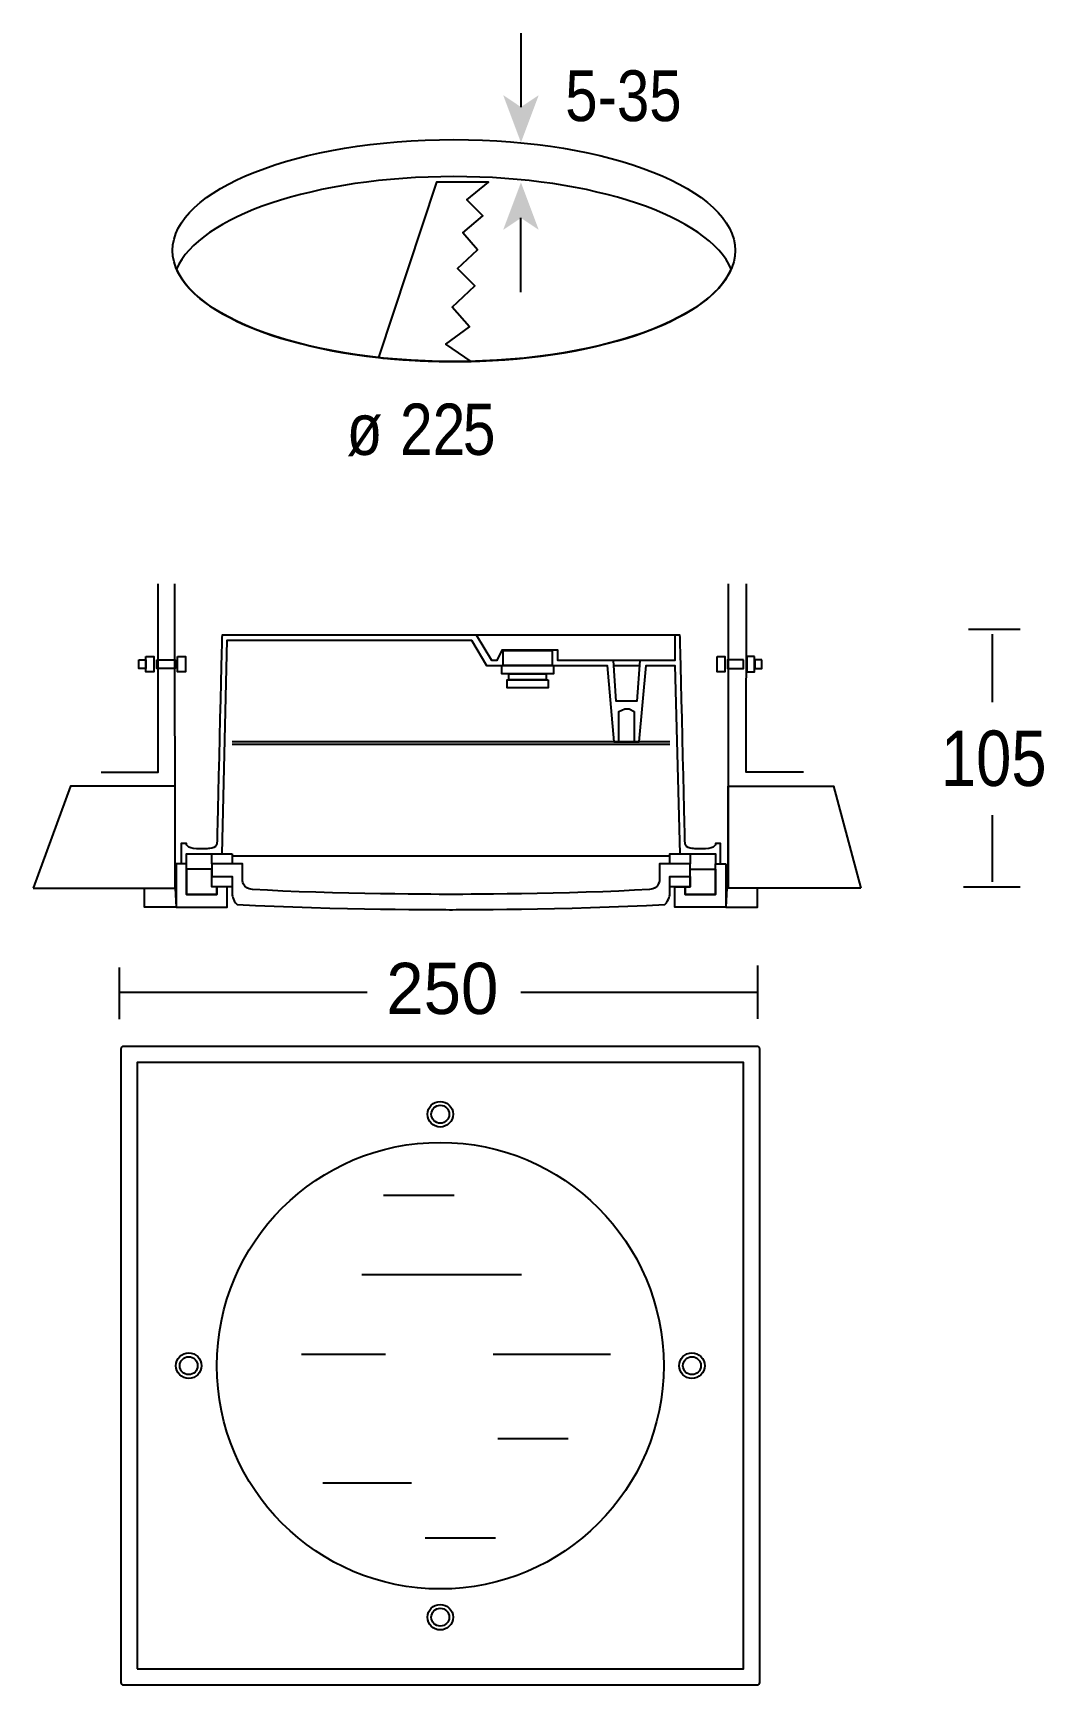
# Model space of a CAD drawing. Extents: x 27 to 165, y 35 to 261.
import ezdxf

# ---------------------------------------------------------------- set-up
doc = ezdxf.new("R2010")
doc.units = 0
doc.layers.add('LIVELLO_1', color=160, linetype='Continuous')
doc.styles.add('STD', font='txt')

# ---------------------------------------------------------------- blocks, each defined once
blk = doc.blocks.new('AI9-BLK1')
at = {"layer": 'LIVELLO_1'}
h = blk.add_hatch(color=7, dxfattribs=at)
h.dxf.hatch_style = 2
h.paths.add_polyline_path([(-2.13, 102.54), (0.29, 104.16), (-2.13, 97.7), (-4.55, 104.16)])
h = blk.add_hatch(color=7, dxfattribs=at)
h.dxf.hatch_style = 2
h.paths.add_polyline_path([(-2.13, 87.42), (-4.55, 85.8), (-2.13, 92.26), (0.29, 85.8)])
at = {"layer": 'LIVELLO_1', "color": 7}
for p, q in [((-2.13, 112.63), (-2.13, 102.54)), ((-2.13, 77.33), (-2.13, 87.42)), ((-49.24, -3.91), (-49.27, 37.57)), ((26.11, 37.57), (26.11, -3.91)), ((19.53, 30.57), (-9.58, 30.57)), ((58.83, 31.4), (65.85, 31.4)), ((62.05, 30.7), (62.05, 21.45)), ((15.37, 27.11), (9.13, 27.11)), ((10.52, 26.41), (13.98, 26.41)), ((18.14, 16.02), (-41.47, 16.02)), ((18.14, 15.67), (-41.47, 15.67)), ((62.05, 6.05), (62.05, -3.05)), ((18.14, 0.43), (-41.47, 0.43)), ((58.13, -3.75), (65.85, -3.75)), ((-56.81, -21.77), (-56.81, -14.75)), ((30.14, -21.72), (30.14, -14.45)), ((-56.76, -18.08), (-23.08, -18.08)), ((-2.15, -18.08), (30.14, -18.08)), ((30.05, -25.49), (-56.28, -25.49)), ((30.4, -112.17), (30.4, -25.84)), ((-20.84, -45.78), (-11.25, -45.78)), ((-23.79, -56.56), (-2.07, -56.56)), ((-32.04, -67.42), (-20.59, -67.42)), ((-5.9, -67.42), (10.07, -67.42)), ((-5.26, -78.92), (4.32, -78.92)), ((-29.12, -84.96), (-17.03, -84.96)), ((-15.17, -92.45), (-5.59, -92.45)), ((-56.28, -112.51), (30.05, -112.51))]:
    blk.add_line(p, q, dxfattribs=at)
for points in [[(-59.31, 11.89), (-51.55, 11.89), (-51.57, 37.57)], [(36.34, 11.89), (28.57, 11.89), (28.59, 37.57)], [(-47.7, -0.62), (-47.7, 0.77), (-42.85, 0.77), (-42.16, 29.88), (-8.89, 29.88), (-6.81, 26.41), (9.62, 26.41), (10.52, 16.02), (13.98, 16.02), (14.94, 26.41), (18.83, 26.41), (19.53, 0.77), (24.38, 0.77), (24.38, -0.62)], [(-54.43, -110.32), (28.2, -110.32), (28.2, -27.69), (-54.43, -27.69), (-54.43, -110.32)]]:
    blk.add_lwpolyline(points, dxfattribs=at)
for points in [[(-54.2, 27.2), (-53.24, 27.2), (-53.24, 26.03), (-54.2, 26.03)], [(-54.2, 27.2), (-53.24, 27.2), (-53.24, 26.03), (-54.2, 26.03)], [(-53.22, 27.65), (-52.15, 27.65), (-52.15, 25.58), (-53.22, 25.58)], [(-51.73, 27.2), (-49.25, 27.2), (-49.25, 26.03), (-51.73, 26.03)], [(-51.73, 27.2), (-49.25, 27.2), (-49.25, 26.03), (-51.73, 26.03)], [(-48.9, 27.65), (-47.83, 27.65), (-47.83, 25.58), (-48.9, 25.58)], [(2.1, 28.46), (2.1, 26.45), (-4.56, 26.45), (-4.56, 28.46)], [(24.59, 27.65), (25.66, 27.65), (25.66, 25.58), (24.59, 25.58)], [(28.2, 27.2), (26.02, 27.2), (26.02, 26.03), (28.2, 26.03)], [(28.2, 27.2), (26.02, 27.2), (26.02, 26.03), (28.2, 26.03)], [(29.69, 27.65), (28.62, 27.65), (28.62, 25.58), (29.69, 25.58)], [(30.67, 27.2), (29.71, 27.2), (29.71, 26.03), (30.67, 26.03)], [(30.67, 27.2), (29.71, 27.2), (29.71, 26.03), (30.67, 26.03)], [(2.28, 26.45), (2.28, 25.29), (-4.75, 25.29), (-4.75, 26.45)], [(1.31, 25.29), (1.31, 24.49), (-3.77, 24.49), (-3.77, 25.29)], [(1.56, 24.49), (1.56, 23.4), (-4.03, 23.4), (-4.03, 24.49)], [(13.29, 20.18), (13.29, 16.02), (11.21, 16.02), (11.21, 20.18), (12, 20.52), (12.61, 20.52)], [(-68.59, -3.91), (-49.24, -3.91), (-49.24, 10), (-63.5, 10)], [(44.19, -3.91), (26.11, -3.91), (26.11, 10), (40.46, 10)], [(-41.47, 0.77), (-41.47, -0.62), (-44.24, -0.62), (-44.24, 0.77)], [(20.91, 0.77), (20.91, -0.62), (18.14, -0.62), (18.14, 0.77)], [(-49.09, -0.62), (-49.09, -6.53), (-43.54, -6.53), (-42.16, -6.53), (-42.16, -3.73), (-43.54, -3.73), (-43.54, -4.77), (-47.7, -4.77), (-47.7, -0.62)], [(-47.7, -1.31), (-47.7, -4.77), (-43.54, -4.77), (-43.54, -3.73), (-44.24, -3.73), (-44.25, -1.31)], [(25.77, -0.62), (25.77, -6.53), (18.83, -6.53), (18.83, -3.73), (20.22, -3.73), (20.22, -4.77), (24.38, -4.77), (24.38, -0.62)], [(24.38, -1.31), (24.38, -4.77), (20.22, -4.77), (20.22, -3.73), (20.91, -3.73), (20.93, -1.31)], [(-53.43, -3.91), (-49.24, -3.91), (-49.09, -6.53), (-53.43, -6.53)], [(-41.47, -2.35), (-41.47, -3.73), (-44.24, -3.73), (-44.24, -2.35)], [(20.91, -2.35), (20.91, -3.73), (18.14, -3.73), (18.14, -2.35)], [(30.1, -3.91), (25.92, -3.91), (25.77, -6.53), (30.1, -6.53)]]:
    blk.add_lwpolyline(points, close=True, dxfattribs=at)
for centre, radius in [((-13.12, -34.73), 1.74), ((-13.12, -34.73), 1.22), ((-13.12, -69), 30.43), ((-47.39, -69), 1.74), ((21.16, -69), 1.74), ((-47.39, -69), 1.22), ((21.16, -69), 1.22), ((-13.12, -103.28), 1.74), ((-13.12, -103.28), 1.22)]:
    blk.add_circle(centre, radius, dxfattribs=at)
blk.add_ellipse((-11.27, 82.98), major_axis=(-38.32, 0), ratio=0.394761, dxfattribs=at)
for points, knots in [([(-49.06, 80.46), (-46.02, 87.61), (-30.26, 93.06), (-11.27, 93.06), (7.71, 93.06), (23.48, 87.61), (26.52, 80.46), (23.48, 73.3), (7.71, 67.85), (-11.27, 67.85), (-30.26, 67.85), (-46.02, 73.3), (-49.06, 80.46)], [0, 0, 0, 0, 1, 1, 1, 2, 2, 2, 3, 3, 3, 4, 4, 4, 4]), ([(-21.55, 68.4), (-21.55, 68.4), (-13.64, 92.28), (-13.64, 92.28), (-13.64, 92.28), (-6.57, 92.28), (-6.57, 92.28), (-6.57, 92.28), (-9.5, 89.89), (-9.5, 89.89), (-9.5, 89.89), (-7.34, 87.73), (-7.34, 87.73), (-7.34, 87.73), (-10.04, 85.39), (-10.04, 85.39), (-10.04, 85.39), (-8.06, 83.06), (-8.06, 83.06), (-8.06, 83.06), (-10.76, 80.54), (-10.76, 80.54), (-10.76, 80.54), (-8.42, 78.15), (-8.42, 78.15), (-8.42, 78.15), (-11.48, 75.27), (-11.48, 75.27), (-11.48, 75.27), (-9.14, 72.57), (-9.14, 72.57), (-9.14, 72.57), (-12.38, 70.23), (-12.38, 70.23), (-12.38, 70.23), (-8.92, 67.88), (-8.92, 67.88), (-9.7, 67.86), (-10.48, 67.85), (-11.27, 67.85), (-14.83, 67.85), (-18.28, 68.04), (-21.55, 68.4)], [0, 0, 0, 0, 1, 1, 1, 2, 2, 2, 3, 3, 3, 4, 4, 4, 5, 5, 5, 6, 6, 6, 7, 7, 7, 8, 8, 8, 9, 9, 9, 10, 10, 10, 11, 11, 11, 12, 12, 12, 13, 13, 13, 14, 14, 14, 14]), ([(25.07, -0.62), (25.07, -0.62), (25.07, 2.16), (25.07, 2.16), (25.07, 2.16), (24.38, 2.16), (24.38, 2.16), (24.38, 2.16), (24.38, 1.46), (22.99, 1.46), (22.99, 1.46), (21.61, 1.46), (21.61, 1.46), (21.61, 1.46), (20.22, 1.46), (20.22, 2.16), (20.22, 2.85), (19.53, 30.57), (19.53, 30.57), (19.53, 30.57), (18.83, 30.57), (18.83, 30.57), (18.83, 30.57), (18.83, 27.11), (18.83, 27.11), (18.83, 27.11), (14.08, 27.11), (14.08, 27.11), (14.08, 27.11), (13.64, 21.56), (13.64, 21.56), (13.64, 21.56), (10.86, 21.56), (10.86, 21.56), (10.86, 21.56), (10.47, 27.11), (10.47, 27.11), (10.47, 27.11), (2.89, 27.11), (2.89, 27.11), (2.89, 27.11), (2.89, 28.5), (2.89, 28.5), (2.89, 28.5), (-4.73, 28.5), (-4.73, 28.5), (-4.73, 28.5), (-5.42, 27.11), (-5.42, 27.11), (-5.42, 27.11), (-6.12, 27.11), (-6.12, 27.11), (-6.12, 27.11), (-8.2, 30.57), (-8.2, 30.57), (-8.2, 30.57), (-42.85, 30.57), (-42.85, 30.57), (-42.85, 30.57), (-43.54, 2.85), (-43.54, 2.16), (-43.54, 1.46), (-44.93, 1.46), (-44.93, 1.46), (-44.93, 1.46), (-46.32, 1.46), (-46.32, 1.46), (-47.7, 1.46), (-47.7, 2.16), (-47.7, 2.16), (-47.7, 2.16), (-48.4, 2.16), (-48.4, 2.16), (-48.4, 2.16), (-48.4, -0.62), (-48.4, -0.62)], [0, 0, 0, 0, 1, 1, 1, 2, 2, 2, 3, 3, 3, 4, 4, 4, 5, 5, 5, 6, 6, 6, 7, 7, 7, 8, 8, 8, 9, 9, 9, 10, 10, 10, 11, 11, 11, 12, 12, 12, 13, 13, 13, 14, 14, 14, 15, 15, 15, 16, 16, 16, 17, 17, 17, 18, 18, 18, 19, 19, 19, 20, 20, 20, 21, 21, 21, 22, 22, 22, 23, 23, 23, 24, 24, 24, 25, 25, 25, 25]), ([(-11.66, -4.77), (-11.66, -4.77), (4.97, -4.77), (15.37, -4.08), (16.75, -4.08), (16.75, -2.7), (16.75, -2.7), (16.75, -2.7), (16.75, -0.62), (16.75, -0.62), (16.75, -0.62), (20.91, -0.62), (20.91, -0.62), (20.91, -0.62), (20.91, -2.35), (20.91, -2.35), (20.91, -2.35), (18.14, -2.35), (18.14, -2.35), (18.14, -2.35), (18.14, -4.77), (18.14, -4.77), (18.14, -4.77), (18.14, -5.47), (17.45, -6.16), (4.28, -6.85), (-11.66, -6.85), (-11.66, -6.85), (-11.66, -6.85), (-27.6, -6.85), (-40.77, -6.16), (-41.47, -5.47), (-41.47, -4.77), (-41.47, -4.77), (-41.47, -4.77), (-41.47, -2.35), (-41.47, -2.35), (-41.47, -2.35), (-44.24, -2.35), (-44.24, -2.35), (-44.24, -2.35), (-44.24, -0.62), (-44.24, -0.62), (-44.24, -0.62), (-40.08, -0.62), (-40.08, -0.62), (-40.08, -0.62), (-40.08, -2.7), (-40.08, -2.7), (-40.08, -2.7), (-40.08, -4.08), (-38.69, -4.08), (-28.3, -4.77), (-11.66, -4.77), (-11.66, -4.77)], [0, 0, 0, 0, 1, 1, 1, 2, 2, 2, 3, 3, 3, 4, 4, 4, 5, 5, 5, 6, 6, 6, 7, 7, 7, 8, 8, 8, 9, 9, 9, 10, 10, 10, 11, 11, 11, 12, 12, 12, 13, 13, 13, 14, 14, 14, 15, 15, 15, 16, 16, 16, 17, 17, 17, 18, 18, 18, 18]), ([(-56.63, -25.84), (-56.63, -25.84), (-56.63, -112.17), (-56.63, -112.17), (-56.63, -112.36), (-56.47, -112.51), (-56.28, -112.51)], [0, 0, 0, 0, 1, 1, 1, 2, 2, 2, 2])]:
    blk.add_open_spline(points, degree=3, knots=knots, dxfattribs=at)
for points in [[(-56.28, -25.49), (-56.47, -25.49), (-56.63, -25.64), (-56.63, -25.84)], [(30.4, -25.84), (30.4, -25.64), (30.24, -25.49), (30.05, -25.49)], [(30.05, -112.51), (30.24, -112.51), (30.4, -112.36), (30.4, -112.17)]]:
    blk.add_open_spline(points, degree=3, dxfattribs=at)
at = {"layer": 'LIVELLO_1', "color": 7, "attachment_point": 1, "style": 'STD'}
for s, insert, char_height in [('\\fArial Narrow|b0|i0;\\H6.9163;\\C7;5-35', (3.9, 107.54), 6.9163), ('\\fArial Narrow|b0|i0;\\H6.9883;\\C7;22', (-18.61, 62.12), 6.9883), ('\\fArial Narrow|b0|i0;\\H6.9883;\\C7;5', (-10.05, 62.12), 6.9883), ('\\fArial Narrow|b0|i0;\\H6.9883;\\C7;ø', (-25.88, 62.12), 6.9883), ('\\fArial Narrow|b0|i0;\\H7.5451;\\C7;105', (55.06, 17.56), 7.5451), ('\\fMyriad Roman|b0|i0;\\H6.9841;\\W0.98;\\C7;250', (-20.48, -14.09), 6.9841)]:
    blk.add_mtext(s, dxfattribs=dict(at, insert=insert, char_height=char_height))

msp = doc.modelspace()

# ---------------------------------------------------------------- block references
at = {"layer": 'LIVELLO_1', "color": 7}
msp.add_blockref('AI9-BLK1', (95.952455, 147.903289), dxfattribs=at)

doc.saveas('drawing.dxf')
